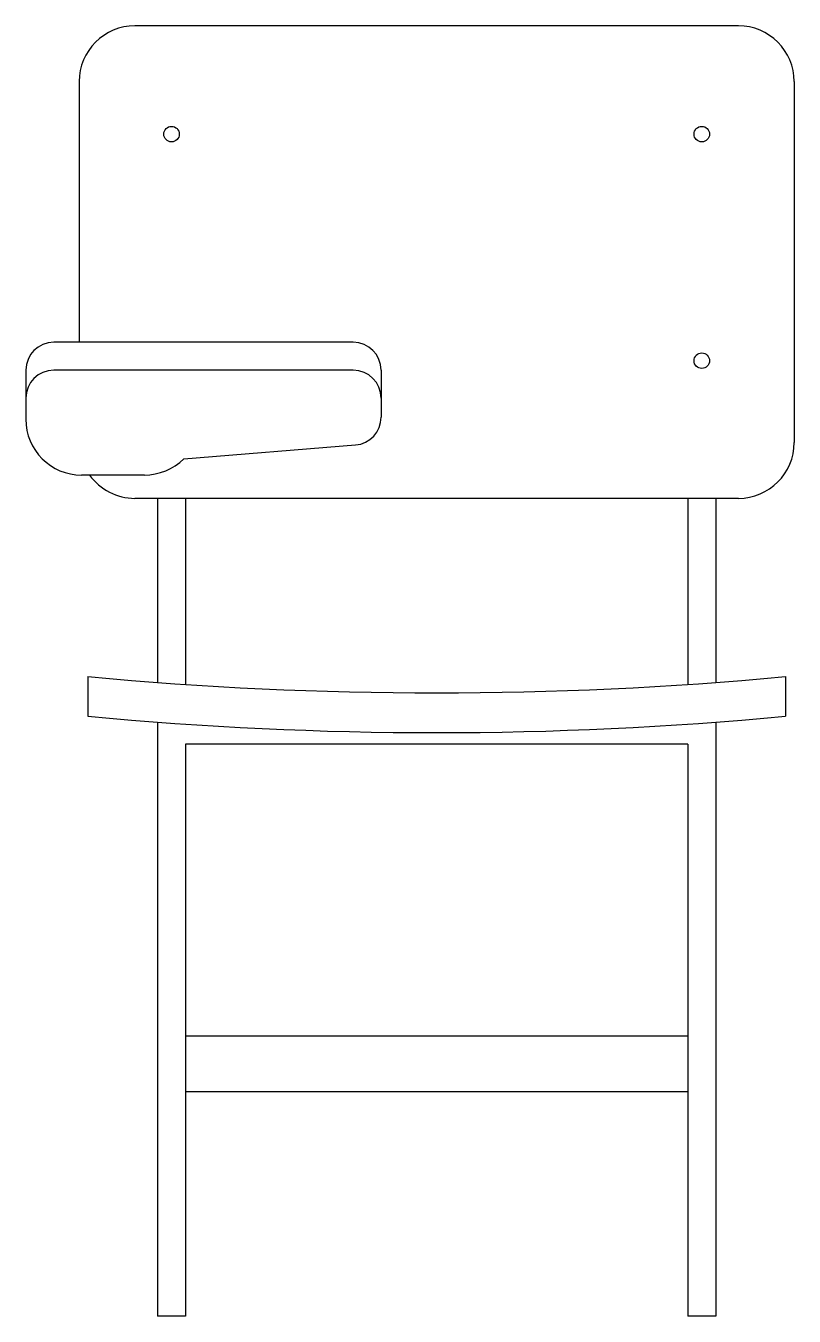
# Model space of a CAD drawing. Header units: millimetres. Extents: x -98 to 452, y 1 to 926.
import ezdxf

# ---------------------------------------------------------------- set-up
doc = ezdxf.new("R2010")
doc.units = ezdxf.units.MM
doc.layers.add('ceco.net 277', color=7, linetype='Continuous')

msp = doc.modelspace()

# ---------------------------------------------------------------- linework, layer by layer
at = {"layer": 'ceco.net 277'}
for p, q in [((412.44, 925.53), (-20.12, 925.53)), ((-60.12, 885.53), (-60.12, 698.69)), ((452.44, 885.53), (452.44, 626.85)), ((136.35, 698.69), (-78.35, 698.69)), ((-98.35, 678.69), (-98.35, 643.52)), ((136.35, 678.69), (-78.35, 678.69)), ((156.35, 678.69), (156.35, 645.04)), ((14.9, 615.24), (137.95, 625.11)), ((-13.38, 603.52), (-58.35, 603.52)), ((412.44, 586.85), (-20.12, 586.85)), ((-3.88, 586.85), (-3.88, 454.9)), ((16.12, 586.85), (16.12, 453.47)), ((376.2, 586.85), (376.2, 453.47)), ((396.2, 586.85), (396.2, 454.9)), ((-53.88, 459.13), (-53.88, 430.65)), ((446.2, 459.13), (446.2, 430.65)), ((-3.88, 426.42), (-3.88, 0.65)), ((396.2, 426.42), (396.2, 0.65)), ((376.2, 410.65), (16.12, 410.65)), ((16.12, 410.65), (16.12, 0.65)), ((376.2, 410.65), (376.2, 0.65)), ((376.2, 201.45), (16.12, 201.45)), ((376.2, 161.45), (16.12, 161.45)), ((16.12, 0.65), (-3.88, 0.65)), ((396.2, 0.65), (376.2, 0.65))]:
    msp.add_line(p, q, dxfattribs=at)
for centre in [(6.12, 847.88), (386.2, 847.88), (386.2, 685.49)]:
    msp.add_circle(centre, 5.57, dxfattribs=at)
for centre, radius, start, end in [((-20.12, 885.53), 40, 90, 180), ((412.44, 885.53), 40, 0, 90), ((-78.35, 678.69), 20, 90, 180), ((136.35, 678.69), 20, 0, 90), ((-78.35, 658.69), 20, 90, 180), ((136.35, 658.69), 20, 0, 90), ((-58.35, 643.52), 40, 180, 270), ((136.35, 645.04), 20, 274.58692, 0), ((412.44, 626.85), 40, 270, 0), ((-13.38, 643.52), 40, 270, 315), ((-20.12, 626.85), 40, 215.67604, 270), ((196.16, 3117.91), 2670.51, 264.62752, 275.37248), ((196.16, 3089.43), 2670.51, 264.62752, 275.37248)]:
    msp.add_arc(centre, radius, start, end, dxfattribs=at)

doc.saveas('drawing.dxf')
